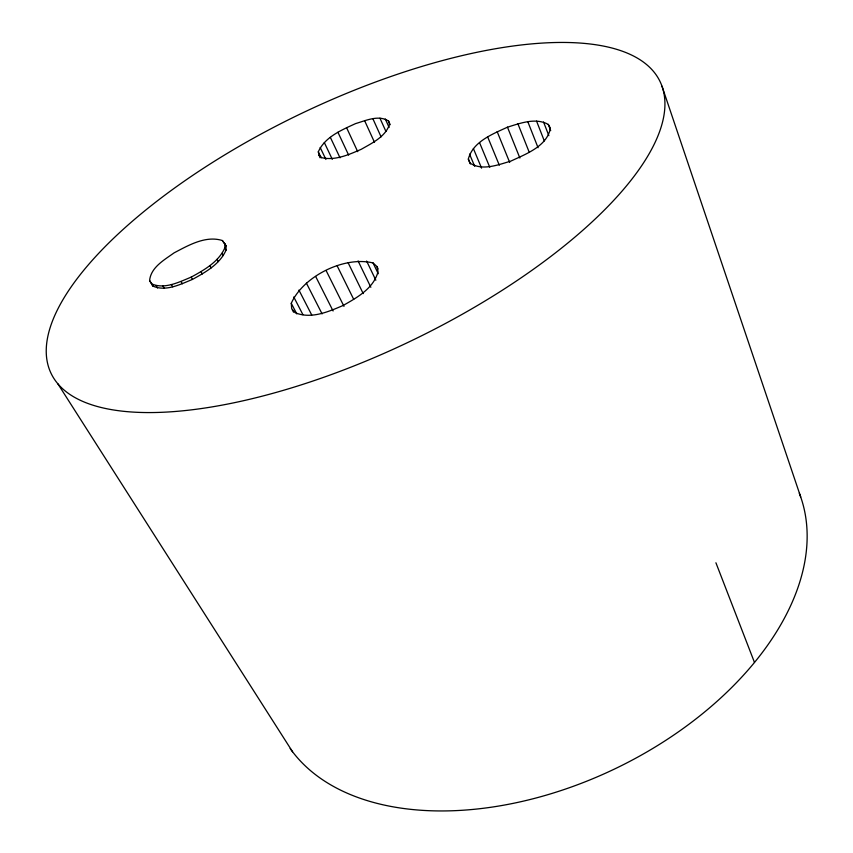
<?xml version="1.0" encoding="UTF-8"?>
<svg xmlns="http://www.w3.org/2000/svg" width="853" height="853" viewBox="0 0 853 853"><rect width="100%" height="100%" fill="white"/><g stroke="black" fill="none" stroke-linecap="round" stroke-linejoin="round"><path stroke-width="1.28" d="M226.034 250.174L226.077 245.824L222.377 240.525C205.68 235.289 188.566 245.291 174.129 252.84C164.394 259.856 150.81 267.33 149.606 280.562L152.932 286.107C165.951 291.843 180.356 284.337 192.458 279.411C205.36 272.288 219.829 264.281 226.034 250.174L224.819 247.914L224.872 243.563M468.34 159.053C472.861 141.619 492.618 134.07 507.471 127.172C520.266 123.248 535.609 117.351 548.298 124.431L550.409 128.185C547.018 146.417 525.821 154.052 510.872 161.1C498.088 164.821 482.148 171.218 469.907 163.019L468.34 159.053L470.398 163.947M376.983 266.562L378.028 271.68C373.731 288.346 357.012 297.644 343.045 305.513C328.352 311.782 310.812 319.438 295.042 312.614L291.683 308.637L291.268 303.295C303.337 276.169 344.185 255.857 373.07 262.959L376.983 266.562L378.124 268.972M319.95 157.72L318.297 151.845C324.886 136.938 341.658 130.019 355.605 123.589C365.841 120.604 378.657 114.537 388.584 121.083L390.216 124.719M149.606 280.562L151.653 283.878C164.682 289.583 179.077 282.055 191.189 277.129C204.102 270.006 218.581 262.01 224.819 247.914M318.798 155.321L321.709 157.666C335.314 160.876 348.973 154.574 361.235 149.307C371.919 143.144 385.364 136.938 389.512 124.389L388.584 121.083M226.077 245.824L222.377 240.525M57.844 383.797L292.558 751.77M151.653 283.878L152.932 286.107M156.184 285.723L157.474 287.973M162.923 285.958L164.213 288.218M171.421 284.518L172.701 286.789M181.071 281.511L182.35 283.782M191.189 277.129L192.458 279.411M201.02 271.702L202.278 273.984M209.87 265.614L211.117 267.895M217.078 259.323L218.315 261.604M222.175 253.288L223.401 255.559M292.302 309.82L293.539 312.187M291.268 303.295L296.801 313.925M293.752 296.972L302.943 314.704M298.923 290.095L311.729 314.981M306.398 283.121L322.093 313.893M315.674 276.5L333.086 310.982M326.155 270.636L343.994 306.355M337.18 265.901L353.686 299.318M348.045 262.585L363.207 293.603M358.079 260.933L370.852 287.29M318.297 151.845L321.176 157.848M366.609 261.039L375.842 280.221M320.184 147.484L325.91 159.458M373.07 262.959L378.242 273.749M324.311 142.547L332.297 159.34M330.356 137.365L340.027 157.826M337.937 132.258L348.642 155.129M346.531 127.566L357.716 151.674M364.583 120.572L374.52 142.376M372.878 118.727L381.088 136.875M379.948 118.172L385.961 131.533M385.311 118.962L389.117 127.47M469.534 154.105L474.694 166.346M473.372 148.518L481.593 168.148M479.557 142.664L489.782 167.273M487.671 136.917L499.314 165.215M497.171 131.639L509.699 162.433M507.471 127.172L519.882 158.04M517.91 123.792L529.191 152.154M527.826 121.723L538.062 147.729M536.569 121.115L544.31 140.937M548.298 124.431L550.697 130.637M715.912 562.767L754.489 662.461M543.564 122.032L548.852 135.659M662.003 86.228A337.649 126.255 -25.6 0 1 239.171 401.667A337.649 126.255 -25.6 0 1 165.578 194.633A337.649 126.255 -25.6 0 1 662.003 86.228L800.711 496.99M799.304 493.194A285.68 177.168 -25.6 0 1 622.423 765.152A285.68 177.168 -25.6 0 1 290.191 748.539"/></g></svg>
